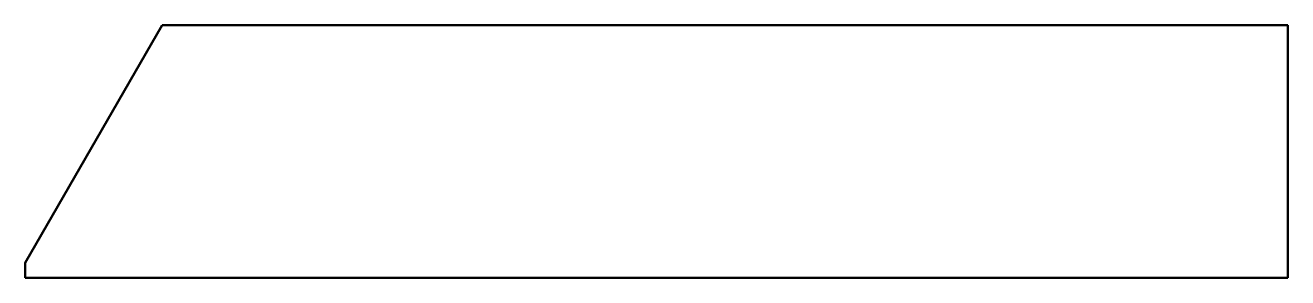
# Model space of a CAD drawing. Header units: millimetres. Extents: x 0 to 426, y 0 to 85.
import ezdxf

# ---------------------------------------------------------------- set-up
doc = ezdxf.new("R2010")
doc.units = ezdxf.units.MM
doc.layers.add('IV_OUTER_PROFILE', color=7, linetype='Continuous', lineweight=50)

msp = doc.modelspace()

# ---------------------------------------------------------------- linework, layer by layer
at = {"layer": 'IV_OUTER_PROFILE'}
for p, q in [((0, 5), (46.19, 85)), ((46.19, 85), (426, 85)), ((426, 85), (426, 0)), ((0, 0), (0, 5)), ((426, 0), (0, 0))]:
    msp.add_line(p, q, dxfattribs=at)

doc.saveas('drawing.dxf')
